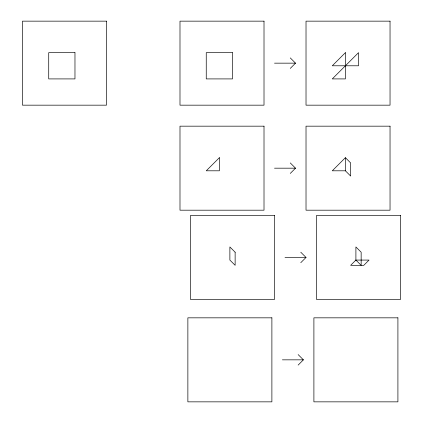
<?xml version="1.0" encoding="UTF-8"?>
<svg xmlns="http://www.w3.org/2000/svg" width="423" height="423" viewBox="0 0 423 423"><rect width="100%" height="100%" fill="white"/><g stroke="black" fill="none" stroke-linecap="round" stroke-linejoin="round"><path stroke-width="0.63" d="M290.268 68.41L295.518 63.159L290.268 57.909M290.268 173.43L295.518 168.18L290.268 162.929M345.401 157.679L332.272 170.802L345.401 170.802L350.651 176.058L350.651 162.929L345.401 157.679L345.401 170.802M300.769 262.699L306.019 257.448L300.769 252.198M298.141 365.091L303.391 359.841L298.141 354.59M274.511 63.159L295.518 63.159M274.511 168.18L295.518 168.18M285.012 257.448L306.019 257.448M282.39 359.841L303.391 359.841M219.378 157.679L206.25 170.802L219.378 170.802L219.378 157.679M345.401 52.658L332.272 65.782L358.53 65.782L358.53 52.658L332.272 78.911L345.401 78.911L345.401 52.658M355.902 260.071L350.651 265.321L363.78 265.321L369.03 260.071L355.902 260.071L355.902 246.942L361.152 252.198L361.152 265.321L355.902 260.071M106.48 21.15L22.461 21.15L22.461 105.168L106.48 105.168L106.48 21.15M264.01 21.15L179.992 21.15L179.992 105.168L264.01 105.168L264.01 21.15M390.038 21.15L306.019 21.15L306.019 105.168L390.038 105.168L390.038 21.15M74.971 52.658L48.719 52.658L48.719 78.911L74.971 78.911L74.971 52.658M232.502 52.658L206.25 52.658L206.25 78.911L232.502 78.911L232.502 52.658M264.01 126.17L179.992 126.17L179.992 210.189L264.01 210.189L264.01 126.17M390.038 126.17L306.019 126.17L306.019 210.189L390.038 210.189L390.038 126.17M274.511 215.439L190.498 215.439L190.498 299.452L274.511 299.452L274.511 215.439M400.539 215.439L316.52 215.439L316.52 299.452L400.539 299.452L400.539 215.439M271.889 317.832L187.87 317.832L187.87 401.85L271.889 401.85L271.889 317.832M397.911 317.832L313.898 317.832L313.898 401.85L397.911 401.85L397.911 317.832M235.13 252.198L229.879 246.942L229.879 260.071L235.13 265.321L235.13 252.198"/></g></svg>
